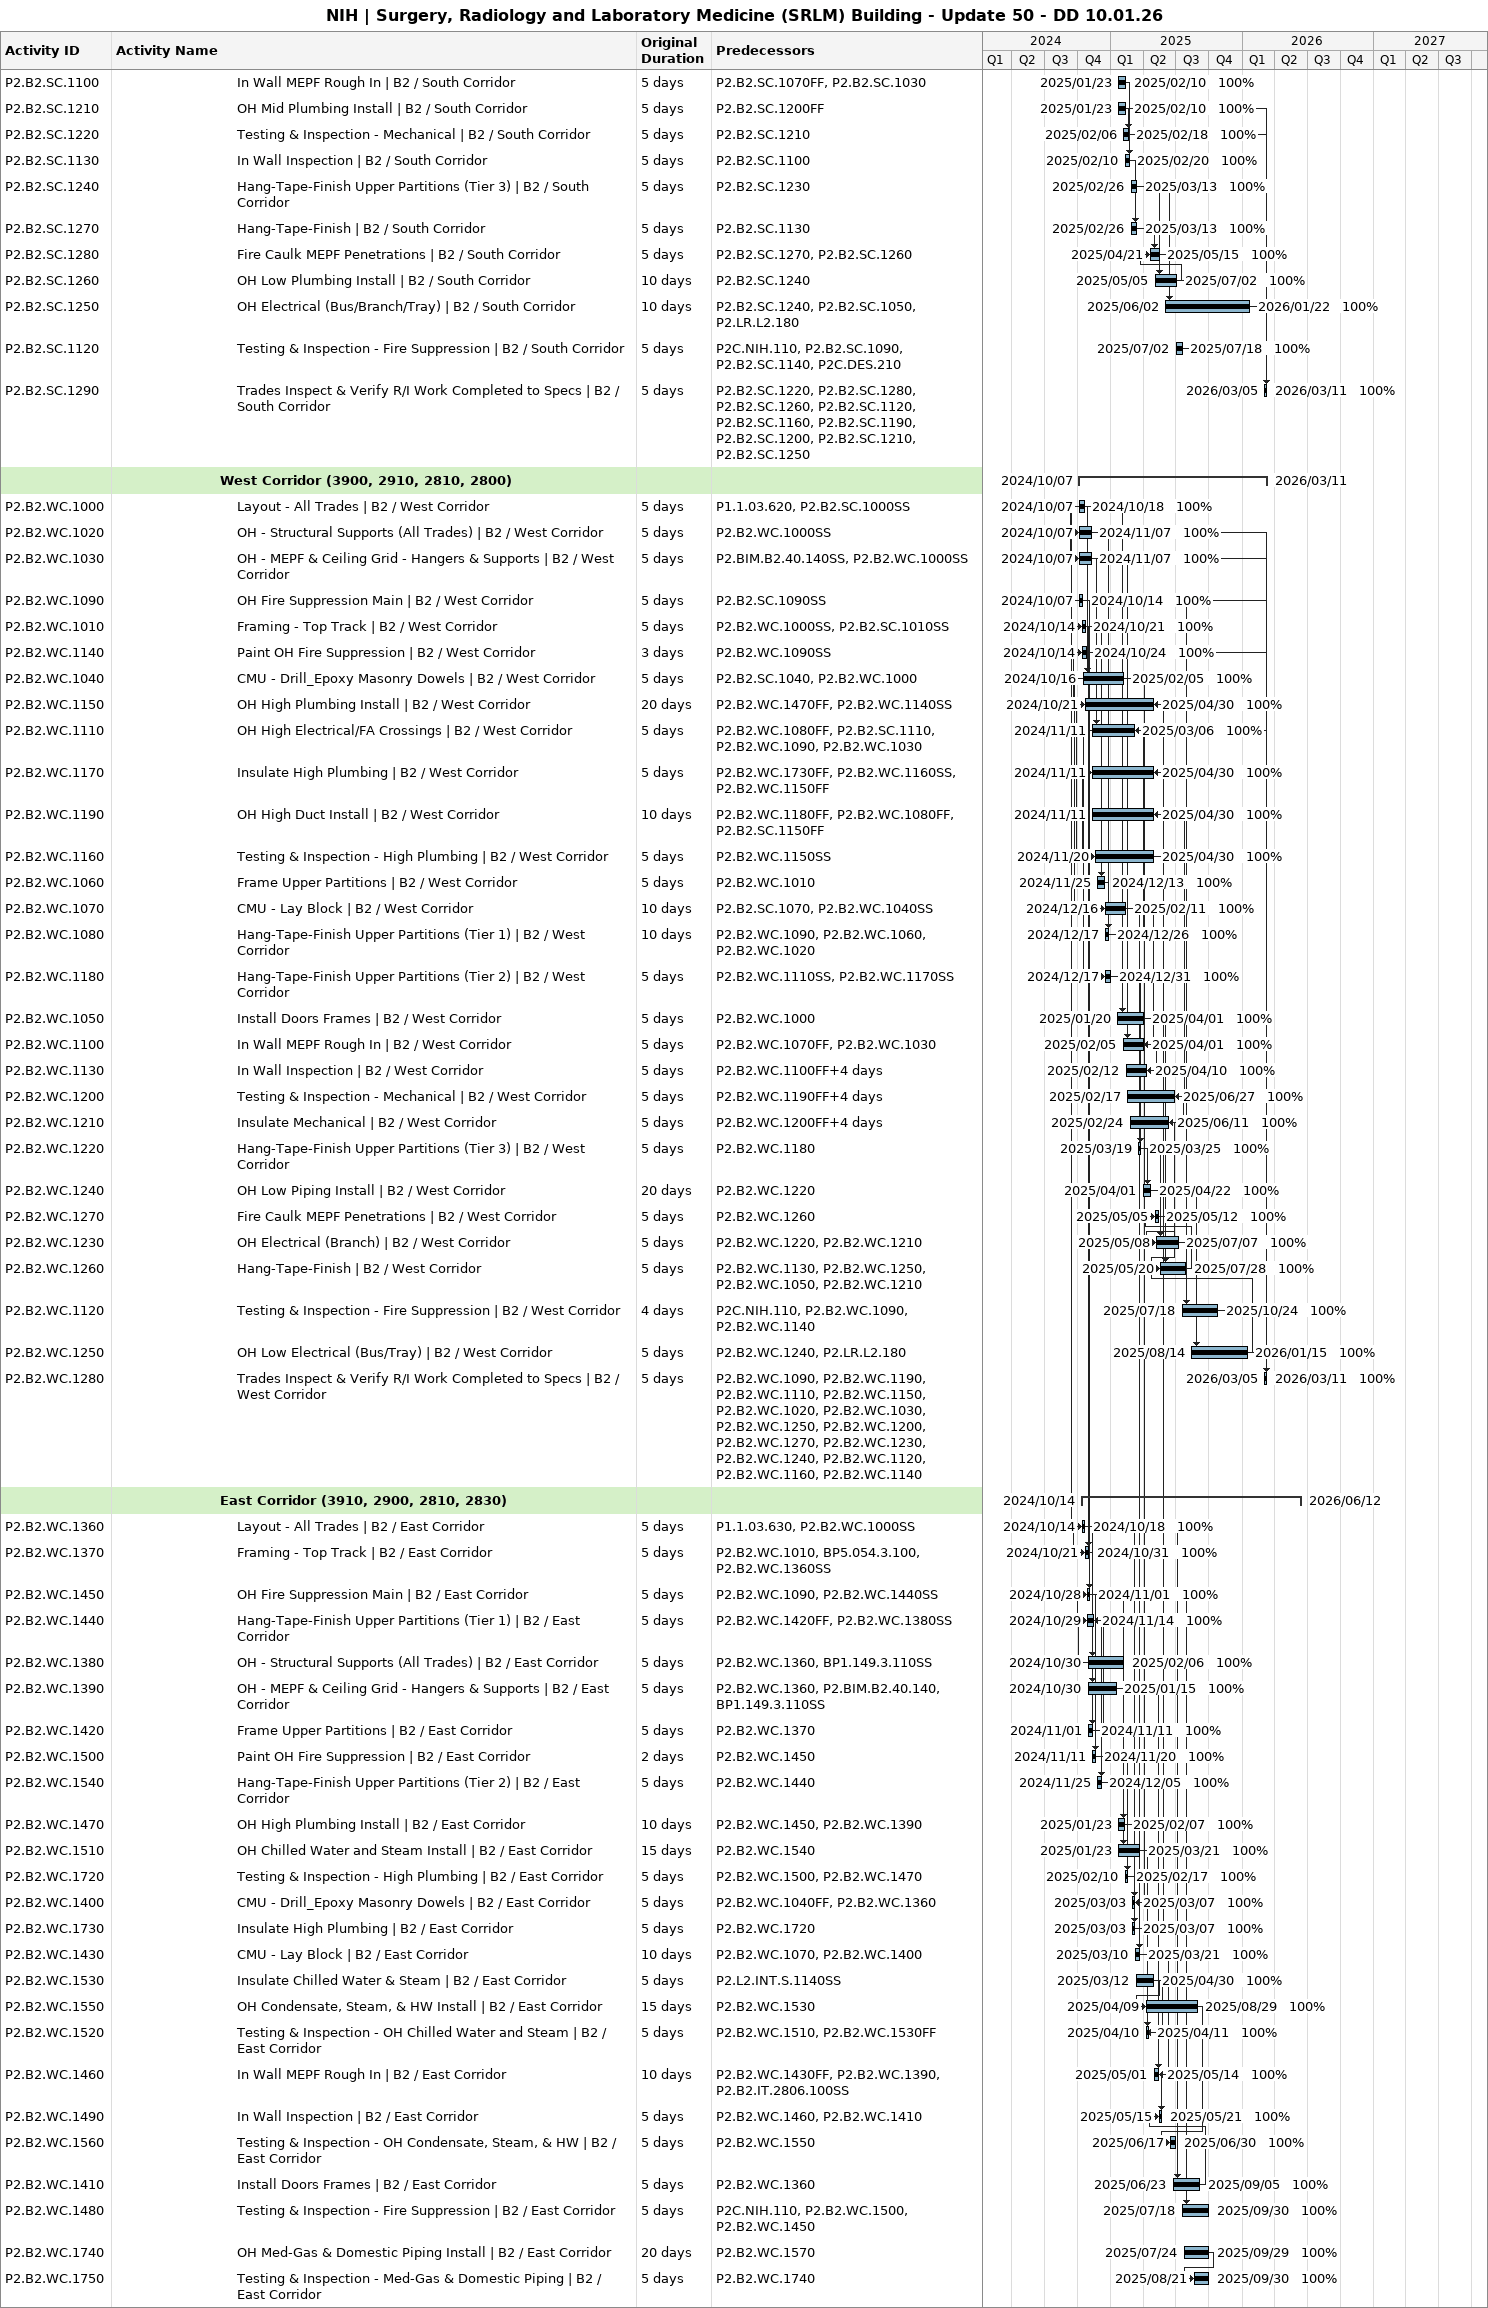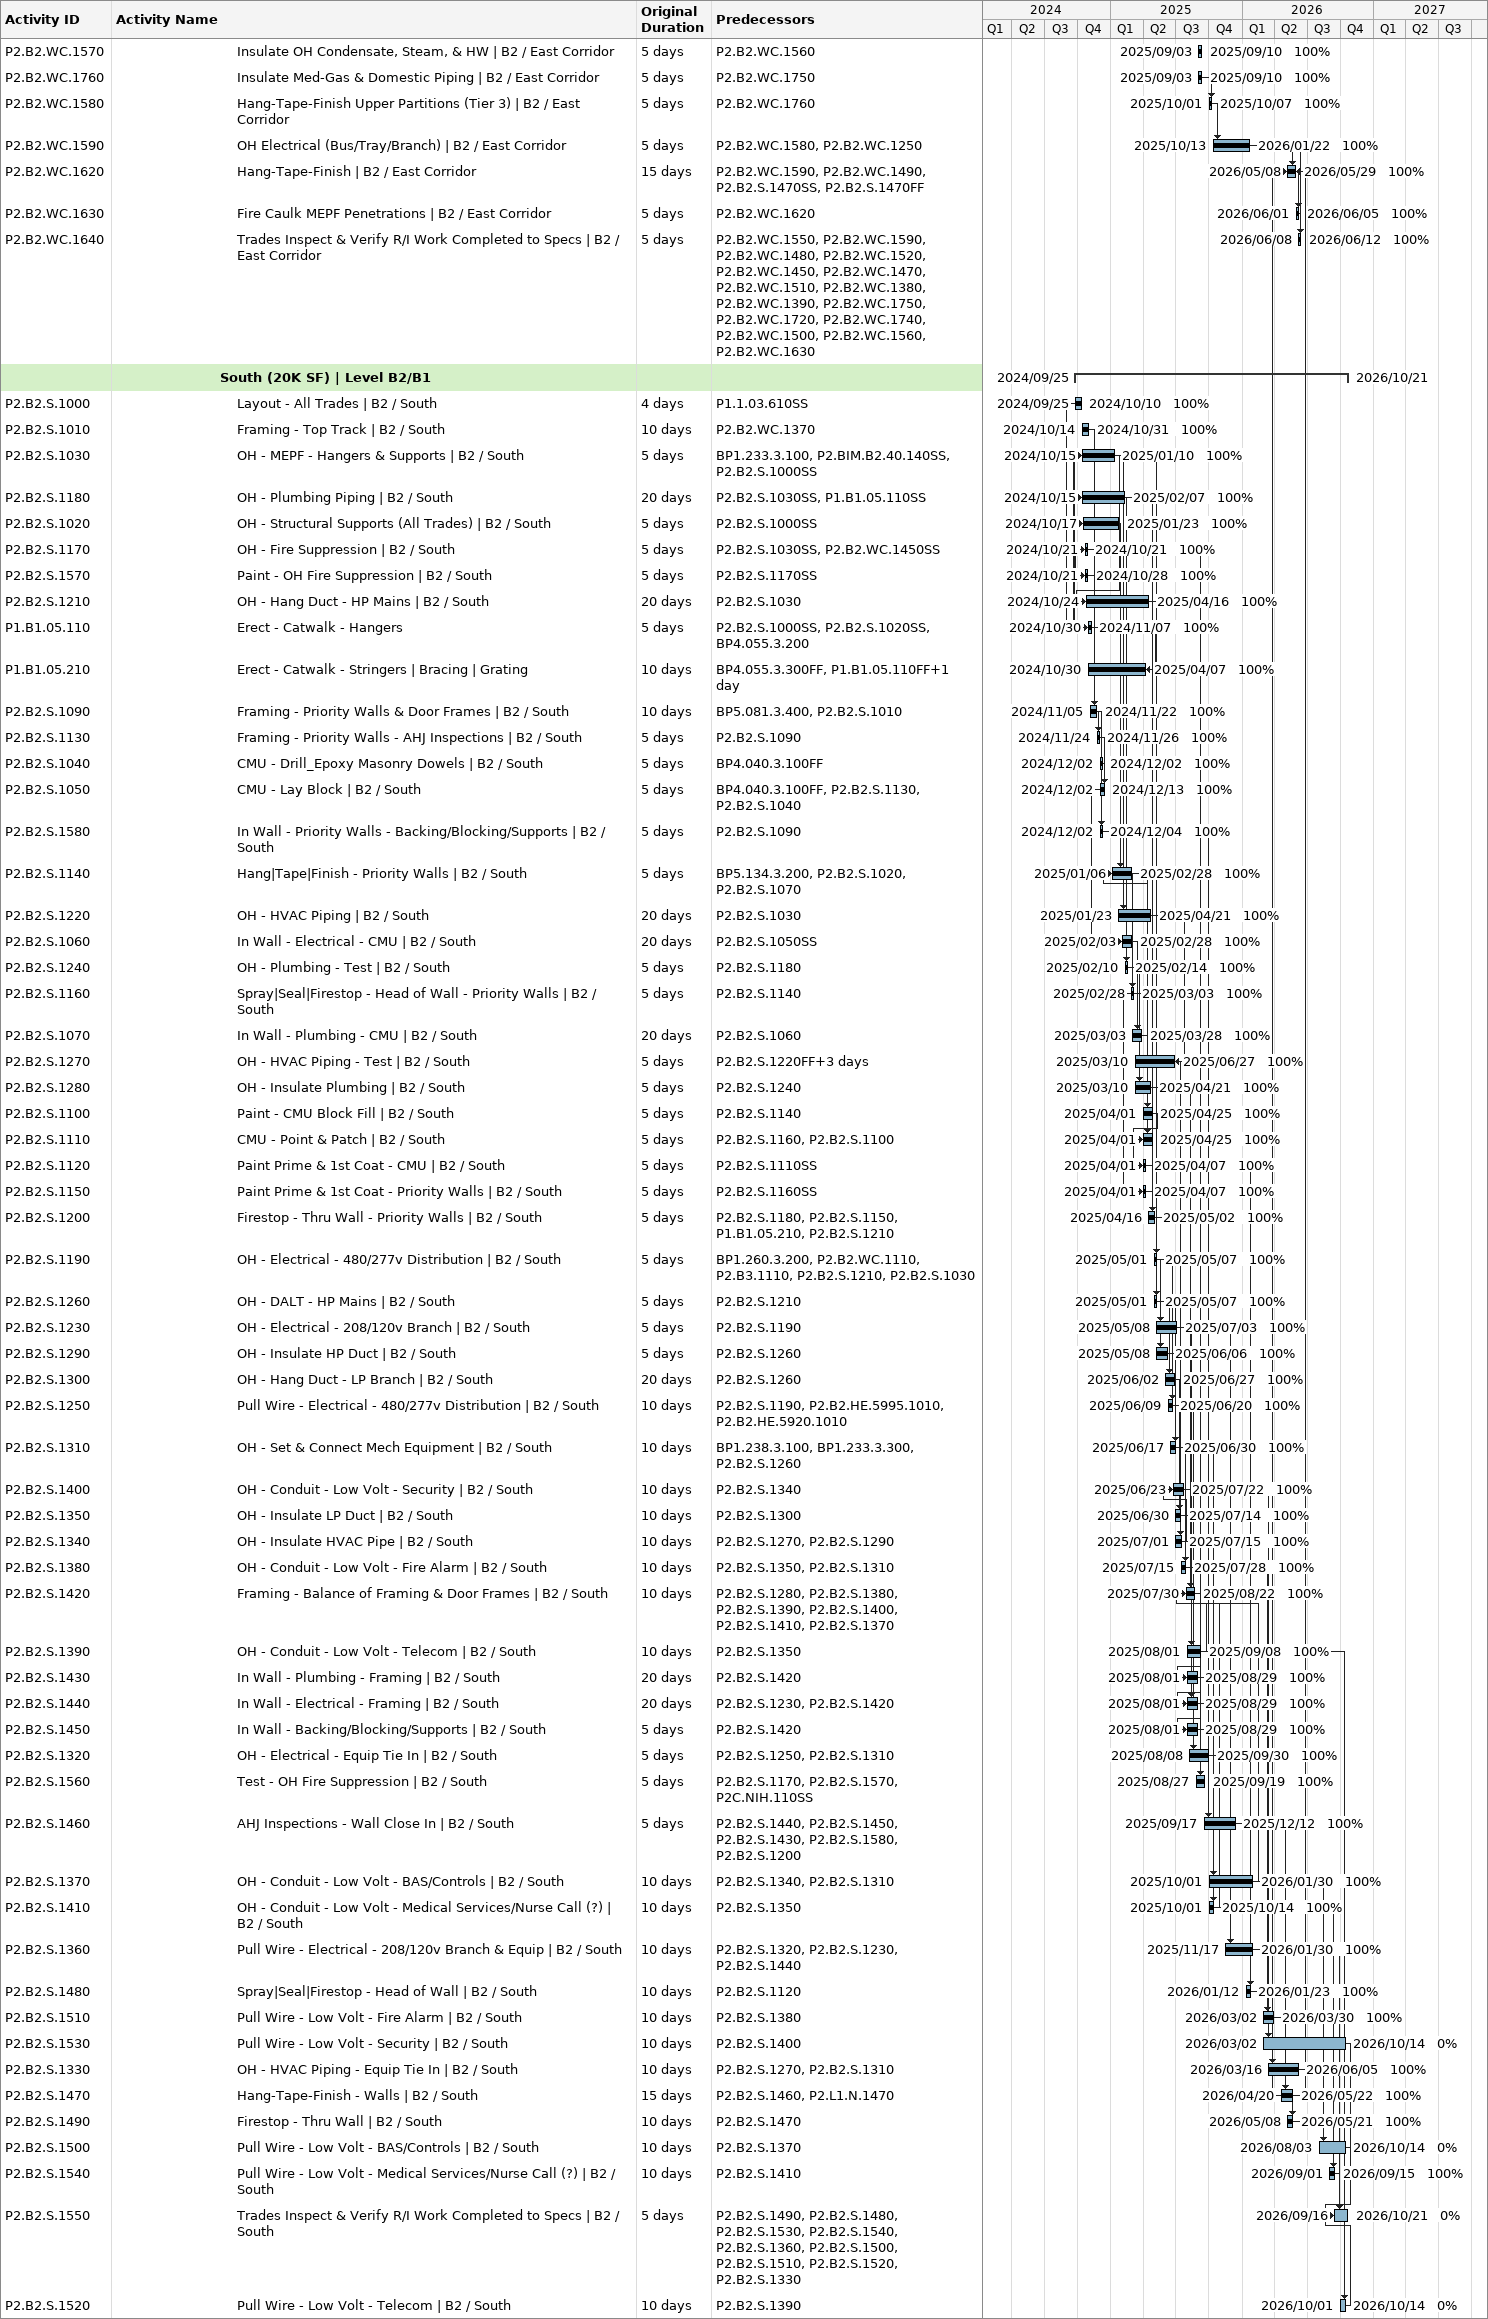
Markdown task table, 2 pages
NIH | Surgery, Radiology and Laboratory Medicine (SRLM) Building - Update 50 - DD 10.01.26

| ID | Level | Task | Original duration | Start | Finish | Predecessors | % complete |
|---|---|---|---|---|---|---|---|
| P2.B2.SC.1100 | 8 | In Wall MEPF Rough In \| B2 / South Corridor | 5d | 2025-01-23 | 2025-02-10 | P2.B2.SC.1070FF, P2.B2.SC.1030 | 100 |
| P2.B2.SC.1210 | 8 | OH Mid Plumbing Install \| B2 / South Corridor | 5d | 2025-01-23 | 2025-02-10 | P2.B2.SC.1200FF | 100 |
| P2.B2.SC.1220 | 8 | Testing & Inspection - Mechanical \| B2 / South Corridor | 5d | 2025-02-06 | 2025-02-18 | P2.B2.SC.1210 | 100 |
| P2.B2.SC.1130 | 8 | In Wall Inspection \| B2 / South Corridor | 5d | 2025-02-10 | 2025-02-20 | P2.B2.SC.1100 | 100 |
| P2.B2.SC.1240 | 8 | Hang-Tape-Finish Upper Partitions (Tier 3) \| B2 / South Corridor | 5d | 2025-02-26 | 2025-03-13 | P2.B2.SC.1230 | 100 |
| P2.B2.SC.1270 | 8 | Hang-Tape-Finish \| B2 / South Corridor | 5d | 2025-02-26 | 2025-03-13 | P2.B2.SC.1130 | 100 |
| P2.B2.SC.1280 | 8 | Fire Caulk MEPF Penetrations \| B2 / South Corridor | 5d | 2025-04-21 | 2025-05-15 | P2.B2.SC.1270, P2.B2.SC.1260 | 100 |
| P2.B2.SC.1260 | 8 | OH Low Plumbing Install \| B2 / South Corridor | 10d | 2025-05-05 | 2025-07-02 | P2.B2.SC.1240 | 100 |
| P2.B2.SC.1250 | 8 | OH Electrical (Bus/Branch/Tray) \| B2 / South Corridor | 10d | 2025-06-02 | 2026-01-22 | P2.B2.SC.1240, P2.B2.SC.1050, P2.LR.L2.180 | 100 |
| P2.B2.SC.1120 | 8 | Testing & Inspection - Fire Suppression \| B2 / South Corridor | 5d | 2025-07-02 | 2025-07-18 | P2C.NIH.110, P2.B2.SC.1090, P2.B2.SC.1140, P2C.DES.210 | 100 |
| P2.B2.SC.1290 | 8 | Trades Inspect & Verify R/I Work Completed to Specs \| B2 / South Corridor | 5d | 2026-03-05 | 2026-03-11 | P2.B2.SC.1220, P2.B2.SC.1280, P2.B2.SC.1260, P2.B2.SC.1120, P2.B2.SC.1160, P2.B2.SC.1190, P2.B2.SC.1200, P2.B2.SC.1210, P2.B2.SC.1250 | 100 |
|  | 7 | **West Corridor (3900, 2910, 2810, 2800)** |  | 2024-10-07 | 2026-03-11 |  |  |
| P2.B2.WC.1000 | 8 | Layout - All Trades \| B2 / West Corridor | 5d | 2024-10-07 | 2024-10-18 | P1.1.03.620, P2.B2.SC.1000SS | 100 |
| P2.B2.WC.1020 | 8 | OH - Structural Supports (All Trades) \| B2 / West Corridor | 5d | 2024-10-07 | 2024-11-07 | P2.B2.WC.1000SS | 100 |
| P2.B2.WC.1030 | 8 | OH - MEPF & Ceiling Grid - Hangers & Supports \| B2 / West Corridor | 5d | 2024-10-07 | 2024-11-07 | P2.BIM.B2.40.140SS, P2.B2.WC.1000SS | 100 |
| P2.B2.WC.1090 | 8 | OH Fire Suppression Main \| B2 / West Corridor | 5d | 2024-10-07 | 2024-10-14 | P2.B2.SC.1090SS | 100 |
| P2.B2.WC.1010 | 8 | Framing - Top Track \| B2 / West Corridor | 5d | 2024-10-14 | 2024-10-21 | P2.B2.WC.1000SS, P2.B2.SC.1010SS | 100 |
| P2.B2.WC.1140 | 8 | Paint OH Fire Suppression \| B2 / West Corridor | 3d | 2024-10-14 | 2024-10-24 | P2.B2.WC.1090SS | 100 |
| P2.B2.WC.1040 | 8 | CMU - Drill_Epoxy Masonry Dowels \| B2 / West Corridor | 5d | 2024-10-16 | 2025-02-05 | P2.B2.SC.1040, P2.B2.WC.1000 | 100 |
| P2.B2.WC.1150 | 8 | OH High Plumbing Install \| B2 / West Corridor | 20d | 2024-10-21 | 2025-04-30 | P2.B2.WC.1470FF, P2.B2.WC.1140SS | 100 |
| P2.B2.WC.1110 | 8 | OH High Electrical/FA Crossings \| B2 / West Corridor | 5d | 2024-11-11 | 2025-03-06 | P2.B2.WC.1080FF, P2.B2.SC.1110, P2.B2.WC.1090, P2.B2.WC.1030 | 100 |
| P2.B2.WC.1170 | 8 | Insulate High Plumbing \| B2 / West Corridor | 5d | 2024-11-11 | 2025-04-30 | P2.B2.WC.1730FF, P2.B2.WC.1160SS, P2.B2.WC.1150FF | 100 |
| P2.B2.WC.1190 | 8 | OH High Duct Install \| B2 / West Corridor | 10d | 2024-11-11 | 2025-04-30 | P2.B2.WC.1180FF, P2.B2.WC.1080FF, P2.B2.SC.1150FF | 100 |
| P2.B2.WC.1160 | 8 | Testing & Inspection - High Plumbing \| B2 / West Corridor | 5d | 2024-11-20 | 2025-04-30 | P2.B2.WC.1150SS | 100 |
| P2.B2.WC.1060 | 8 | Frame Upper Partitions \| B2 / West Corridor | 5d | 2024-11-25 | 2024-12-13 | P2.B2.WC.1010 | 100 |
| P2.B2.WC.1070 | 8 | CMU - Lay Block \| B2 / West Corridor | 10d | 2024-12-16 | 2025-02-11 | P2.B2.SC.1070, P2.B2.WC.1040SS | 100 |
| P2.B2.WC.1080 | 8 | Hang-Tape-Finish Upper Partitions (Tier 1) \| B2 / West Corridor | 10d | 2024-12-17 | 2024-12-26 | P2.B2.WC.1090, P2.B2.WC.1060, P2.B2.WC.1020 | 100 |
| P2.B2.WC.1180 | 8 | Hang-Tape-Finish Upper Partitions (Tier 2) \| B2 / West Corridor | 5d | 2024-12-17 | 2024-12-31 | P2.B2.WC.1110SS, P2.B2.WC.1170SS | 100 |
| P2.B2.WC.1050 | 8 | Install Doors Frames \| B2 / West Corridor | 5d | 2025-01-20 | 2025-04-01 | P2.B2.WC.1000 | 100 |
| P2.B2.WC.1100 | 8 | In Wall MEPF Rough In \| B2 / West Corridor | 5d | 2025-02-05 | 2025-04-01 | P2.B2.WC.1070FF, P2.B2.WC.1030 | 100 |
| P2.B2.WC.1130 | 8 | In Wall Inspection \| B2 / West Corridor | 5d | 2025-02-12 | 2025-04-10 | P2.B2.WC.1100FF+4d | 100 |
| P2.B2.WC.1200 | 8 | Testing & Inspection - Mechanical \| B2 / West Corridor | 5d | 2025-02-17 | 2025-06-27 | P2.B2.WC.1190FF+4d | 100 |
| P2.B2.WC.1210 | 8 | Insulate Mechanical \| B2 / West Corridor | 5d | 2025-02-24 | 2025-06-11 | P2.B2.WC.1200FF+4d | 100 |
| P2.B2.WC.1220 | 8 | Hang-Tape-Finish Upper Partitions (Tier 3) \| B2 / West Corridor | 5d | 2025-03-19 | 2025-03-25 | P2.B2.WC.1180 | 100 |
| P2.B2.WC.1240 | 8 | OH Low Piping Install \| B2 / West Corridor | 20d | 2025-04-01 | 2025-04-22 | P2.B2.WC.1220 | 100 |
| P2.B2.WC.1270 | 8 | Fire Caulk MEPF Penetrations \| B2 / West Corridor | 5d | 2025-05-05 | 2025-05-12 | P2.B2.WC.1260 | 100 |
| P2.B2.WC.1230 | 8 | OH Electrical (Branch) \| B2 / West Corridor | 5d | 2025-05-08 | 2025-07-07 | P2.B2.WC.1220, P2.B2.WC.1210 | 100 |
| P2.B2.WC.1260 | 8 | Hang-Tape-Finish \| B2 / West Corridor | 5d | 2025-05-20 | 2025-07-28 | P2.B2.WC.1130, P2.B2.WC.1250, P2.B2.WC.1050, P2.B2.WC.1210 | 100 |
| P2.B2.WC.1120 | 8 | Testing & Inspection - Fire Suppression \| B2 / West Corridor | 4d | 2025-07-18 | 2025-10-24 | P2C.NIH.110, P2.B2.WC.1090, P2.B2.WC.1140 | 100 |
| P2.B2.WC.1250 | 8 | OH Low Electrical (Bus/Tray) \| B2 / West Corridor | 5d | 2025-08-14 | 2026-01-15 | P2.B2.WC.1240, P2.LR.L2.180 | 100 |
| P2.B2.WC.1280 | 8 | Trades Inspect & Verify R/I Work Completed to Specs \| B2 / West Corridor | 5d | 2026-03-05 | 2026-03-11 | P2.B2.WC.1090, P2.B2.WC.1190, P2.B2.WC.1110, P2.B2.WC.1150, P2.B2.WC.1020, P2.B2.WC.1030, P2.B2.WC.1250, P2.B2.WC.1200, P2.B2.WC.1270, P2.B2.WC.1230, P2.B2.WC.1240, P2.B2.WC.1120, P2.B2.WC.1160, P2.B2.WC.1140 | 100 |
|  | 7 | **East Corridor (3910, 2900, 2810, 2830)** |  | 2024-10-14 | 2026-06-12 |  |  |
| P2.B2.WC.1360 | 8 | Layout - All Trades \| B2 / East Corridor | 5d | 2024-10-14 | 2024-10-18 | P1.1.03.630, P2.B2.WC.1000SS | 100 |
| P2.B2.WC.1370 | 8 | Framing - Top Track \| B2 / East Corridor | 5d | 2024-10-21 | 2024-10-31 | P2.B2.WC.1010, BP5.054.3.100, P2.B2.WC.1360SS | 100 |
| P2.B2.WC.1450 | 8 | OH Fire Suppression Main \| B2 / East Corridor | 5d | 2024-10-28 | 2024-11-01 | P2.B2.WC.1090, P2.B2.WC.1440SS | 100 |
| P2.B2.WC.1440 | 8 | Hang-Tape-Finish Upper Partitions (Tier 1) \| B2 / East Corridor | 5d | 2024-10-29 | 2024-11-14 | P2.B2.WC.1420FF, P2.B2.WC.1380SS | 100 |
| P2.B2.WC.1380 | 8 | OH - Structural Supports (All Trades) \| B2 / East Corridor | 5d | 2024-10-30 | 2025-02-06 | P2.B2.WC.1360, BP1.149.3.110SS | 100 |
| P2.B2.WC.1390 | 8 | OH - MEPF & Ceiling Grid - Hangers & Supports \| B2 / East Corridor | 5d | 2024-10-30 | 2025-01-15 | P2.B2.WC.1360, P2.BIM.B2.40.140, BP1.149.3.110SS | 100 |
| P2.B2.WC.1420 | 8 | Frame Upper Partitions \| B2 / East Corridor | 5d | 2024-11-01 | 2024-11-11 | P2.B2.WC.1370 | 100 |
| P2.B2.WC.1500 | 8 | Paint OH Fire Suppression \| B2 / East Corridor | 2d | 2024-11-11 | 2024-11-20 | P2.B2.WC.1450 | 100 |
| P2.B2.WC.1540 | 8 | Hang-Tape-Finish Upper Partitions (Tier 2) \| B2 / East Corridor | 5d | 2024-11-25 | 2024-12-05 | P2.B2.WC.1440 | 100 |
| P2.B2.WC.1470 | 8 | OH High Plumbing Install \| B2 / East Corridor | 10d | 2025-01-23 | 2025-02-07 | P2.B2.WC.1450, P2.B2.WC.1390 | 100 |
| P2.B2.WC.1510 | 8 | OH Chilled Water and Steam Install \| B2 / East Corridor | 15d | 2025-01-23 | 2025-03-21 | P2.B2.WC.1540 | 100 |
| P2.B2.WC.1720 | 8 | Testing & Inspection - High Plumbing \| B2 / East Corridor | 5d | 2025-02-10 | 2025-02-17 | P2.B2.WC.1500, P2.B2.WC.1470 | 100 |
| P2.B2.WC.1400 | 8 | CMU - Drill_Epoxy Masonry Dowels \| B2 / East Corridor | 5d | 2025-03-03 | 2025-03-07 | P2.B2.WC.1040FF, P2.B2.WC.1360 | 100 |
| P2.B2.WC.1730 | 8 | Insulate High Plumbing \| B2 / East Corridor | 5d | 2025-03-03 | 2025-03-07 | P2.B2.WC.1720 | 100 |
| P2.B2.WC.1430 | 8 | CMU - Lay Block \| B2 / East Corridor | 10d | 2025-03-10 | 2025-03-21 | P2.B2.WC.1070, P2.B2.WC.1400 | 100 |
| P2.B2.WC.1530 | 8 | Insulate Chilled Water & Steam \| B2 / East Corridor | 5d | 2025-03-12 | 2025-04-30 | P2.L2.INT.S.1140SS | 100 |
| P2.B2.WC.1550 | 8 | OH Condensate, Steam, & HW Install \| B2 / East Corridor | 15d | 2025-04-09 | 2025-08-29 | P2.B2.WC.1530 | 100 |
| P2.B2.WC.1520 | 8 | Testing & Inspection - OH Chilled Water and Steam \| B2 / East Corridor | 5d | 2025-04-10 | 2025-04-11 | P2.B2.WC.1510, P2.B2.WC.1530FF | 100 |
| P2.B2.WC.1460 | 8 | In Wall MEPF Rough In \| B2 / East Corridor | 10d | 2025-05-01 | 2025-05-14 | P2.B2.WC.1430FF, P2.B2.WC.1390, P2.B2.IT.2806.100SS | 100 |
| P2.B2.WC.1490 | 8 | In Wall Inspection \| B2 / East Corridor | 5d | 2025-05-15 | 2025-05-21 | P2.B2.WC.1460, P2.B2.WC.1410 | 100 |
| P2.B2.WC.1560 | 8 | Testing & Inspection - OH Condensate, Steam, & HW \| B2 / East Corridor | 5d | 2025-06-17 | 2025-06-30 | P2.B2.WC.1550 | 100 |
| P2.B2.WC.1410 | 8 | Install Doors Frames \| B2 / East Corridor | 5d | 2025-06-23 | 2025-09-05 | P2.B2.WC.1360 | 100 |
| P2.B2.WC.1480 | 8 | Testing & Inspection - Fire Suppression \| B2 / East Corridor | 5d | 2025-07-18 | 2025-09-30 | P2C.NIH.110, P2.B2.WC.1500, P2.B2.WC.1450 | 100 |
| P2.B2.WC.1740 | 8 | OH Med-Gas & Domestic Piping Install \| B2 / East Corridor | 20d | 2025-07-24 | 2025-09-29 | P2.B2.WC.1570 | 100 |
| P2.B2.WC.1750 | 8 | Testing & Inspection - Med-Gas & Domestic Piping \| B2 / East Corridor | 5d | 2025-08-21 | 2025-09-30 | P2.B2.WC.1740 | 100 |
| P2.B2.WC.1570 | 8 | Insulate OH Condensate, Steam, & HW \| B2 / East Corridor | 5d | 2025-09-03 | 2025-09-10 | P2.B2.WC.1560 | 100 |
| P2.B2.WC.1760 | 8 | Insulate Med-Gas & Domestic Piping \| B2 / East Corridor | 5d | 2025-09-03 | 2025-09-10 | P2.B2.WC.1750 | 100 |
| P2.B2.WC.1580 | 8 | Hang-Tape-Finish Upper Partitions (Tier 3) \| B2 / East Corridor | 5d | 2025-10-01 | 2025-10-07 | P2.B2.WC.1760 | 100 |
| P2.B2.WC.1590 | 8 | OH Electrical (Bus/Tray/Branch) \| B2 / East Corridor | 5d | 2025-10-13 | 2026-01-22 | P2.B2.WC.1580, P2.B2.WC.1250 | 100 |
| P2.B2.WC.1620 | 8 | Hang-Tape-Finish \| B2 / East Corridor | 15d | 2026-05-08 | 2026-05-29 | P2.B2.WC.1590, P2.B2.WC.1490, P2.B2.S.1470SS, P2.B2.S.1470FF | 100 |
| P2.B2.WC.1630 | 8 | Fire Caulk MEPF Penetrations \| B2 / East Corridor | 5d | 2026-06-01 | 2026-06-05 | P2.B2.WC.1620 | 100 |
| P2.B2.WC.1640 | 8 | Trades Inspect & Verify R/I Work Completed to Specs \| B2 / East Corridor | 5d | 2026-06-08 | 2026-06-12 | P2.B2.WC.1550, P2.B2.WC.1590, P2.B2.WC.1480, P2.B2.WC.1520, P2.B2.WC.1450, P2.B2.WC.1470, P2.B2.WC.1510, P2.B2.WC.1380, P2.B2.WC.1390, P2.B2.WC.1750, P2.B2.WC.1720, P2.B2.WC.1740, P2.B2.WC.1500, P2.B2.WC.1560, P2.B2.WC.1630 | 100 |
|  | 7 | **South (20K SF) \| Level B2/B1** |  | 2024-09-25 | 2026-10-21 |  |  |
| P2.B2.S.1000 | 8 | Layout - All Trades \| B2 / South | 4d | 2024-09-25 | 2024-10-10 | P1.1.03.610SS | 100 |
| P2.B2.S.1010 | 8 | Framing - Top Track \| B2 / South | 10d | 2024-10-14 | 2024-10-31 | P2.B2.WC.1370 | 100 |
| P2.B2.S.1030 | 8 | OH - MEPF - Hangers & Supports \| B2 / South | 5d | 2024-10-15 | 2025-01-10 | BP1.233.3.100, P2.BIM.B2.40.140SS, P2.B2.S.1000SS | 100 |
| P2.B2.S.1180 | 8 | OH - Plumbing Piping \| B2 / South | 20d | 2024-10-15 | 2025-02-07 | P2.B2.S.1030SS, P1.B1.05.110SS | 100 |
| P2.B2.S.1020 | 8 | OH - Structural Supports (All Trades) \| B2 / South | 5d | 2024-10-17 | 2025-01-23 | P2.B2.S.1000SS | 100 |
| P2.B2.S.1170 | 8 | OH - Fire Suppression \| B2 / South | 5d | 2024-10-21 | 2024-10-21 | P2.B2.S.1030SS, P2.B2.WC.1450SS | 100 |
| P2.B2.S.1570 | 8 | Paint - OH Fire Suppression \| B2 / South | 5d | 2024-10-21 | 2024-10-28 | P2.B2.S.1170SS | 100 |
| P2.B2.S.1210 | 8 | OH - Hang Duct - HP Mains \| B2 / South | 20d | 2024-10-24 | 2025-04-16 | P2.B2.S.1030 | 100 |
| P1.B1.05.110 | 8 | Erect - Catwalk - Hangers | 5d | 2024-10-30 | 2024-11-07 | P2.B2.S.1000SS, P2.B2.S.1020SS, BP4.055.3.200 | 100 |
| P1.B1.05.210 | 8 | Erect - Catwalk - Stringers \| Bracing \| Grating | 10d | 2024-10-30 | 2025-04-07 | BP4.055.3.300FF, P1.B1.05.110FF+1d | 100 |
| P2.B2.S.1090 | 8 | Framing - Priority Walls & Door Frames \| B2 / South | 10d | 2024-11-05 | 2024-11-22 | BP5.081.3.400, P2.B2.S.1010 | 100 |
| P2.B2.S.1130 | 8 | Framing - Priority Walls - AHJ Inspections \| B2 / South | 5d | 2024-11-24 | 2024-11-26 | P2.B2.S.1090 | 100 |
| P2.B2.S.1040 | 8 | CMU - Drill_Epoxy Masonry Dowels \| B2 / South | 5d | 2024-12-02 | 2024-12-02 | BP4.040.3.100FF | 100 |
| P2.B2.S.1050 | 8 | CMU - Lay Block \| B2 / South | 5d | 2024-12-02 | 2024-12-13 | BP4.040.3.100FF, P2.B2.S.1130, P2.B2.S.1040 | 100 |
| P2.B2.S.1580 | 8 | In Wall - Priority Walls - Backing/Blocking/Supports \| B2 / South | 5d | 2024-12-02 | 2024-12-04 | P2.B2.S.1090 | 100 |
| P2.B2.S.1140 | 8 | Hang\|Tape\|Finish - Priority Walls \| B2 / South | 5d | 2025-01-06 | 2025-02-28 | BP5.134.3.200, P2.B2.S.1020, P2.B2.S.1070 | 100 |
| P2.B2.S.1220 | 8 | OH - HVAC Piping \| B2 / South | 20d | 2025-01-23 | 2025-04-21 | P2.B2.S.1030 | 100 |
| P2.B2.S.1060 | 8 | In Wall - Electrical - CMU \| B2 / South | 20d | 2025-02-03 | 2025-02-28 | P2.B2.S.1050SS | 100 |
| P2.B2.S.1240 | 8 | OH - Plumbing - Test \| B2 / South | 5d | 2025-02-10 | 2025-02-14 | P2.B2.S.1180 | 100 |
| P2.B2.S.1160 | 8 | Spray\|Seal\|Firestop - Head of Wall - Priority Walls \| B2 / South | 5d | 2025-02-28 | 2025-03-03 | P2.B2.S.1140 | 100 |
| P2.B2.S.1070 | 8 | In Wall - Plumbing - CMU \| B2 / South | 20d | 2025-03-03 | 2025-03-28 | P2.B2.S.1060 | 100 |
| P2.B2.S.1270 | 8 | OH - HVAC Piping - Test \| B2 / South | 5d | 2025-03-10 | 2025-06-27 | P2.B2.S.1220FF+3d | 100 |
| P2.B2.S.1280 | 8 | OH - Insulate Plumbing \| B2 / South | 5d | 2025-03-10 | 2025-04-21 | P2.B2.S.1240 | 100 |
| P2.B2.S.1100 | 8 | Paint - CMU Block Fill \| B2 / South | 5d | 2025-04-01 | 2025-04-25 | P2.B2.S.1140 | 100 |
| P2.B2.S.1110 | 8 | CMU - Point & Patch \| B2 / South | 5d | 2025-04-01 | 2025-04-25 | P2.B2.S.1160, P2.B2.S.1100 | 100 |
| P2.B2.S.1120 | 8 | Paint Prime & 1st Coat - CMU \| B2 / South | 5d | 2025-04-01 | 2025-04-07 | P2.B2.S.1110SS | 100 |
| P2.B2.S.1150 | 8 | Paint Prime & 1st Coat - Priority Walls \| B2 / South | 5d | 2025-04-01 | 2025-04-07 | P2.B2.S.1160SS | 100 |
| P2.B2.S.1200 | 8 | Firestop - Thru Wall - Priority Walls \| B2 / South | 5d | 2025-04-16 | 2025-05-02 | P2.B2.S.1180, P2.B2.S.1150, P1.B1.05.210, P2.B2.S.1210 | 100 |
| P2.B2.S.1190 | 8 | OH - Electrical - 480/277v Distribution \| B2 / South | 5d | 2025-05-01 | 2025-05-07 | BP1.260.3.200, P2.B2.WC.1110, P2.B3.1110, P2.B2.S.1210, P2.B2.S.1030 | 100 |
| P2.B2.S.1260 | 8 | OH - DALT - HP Mains \| B2 / South | 5d | 2025-05-01 | 2025-05-07 | P2.B2.S.1210 | 100 |
| P2.B2.S.1230 | 8 | OH - Electrical - 208/120v Branch \| B2 / South | 5d | 2025-05-08 | 2025-07-03 | P2.B2.S.1190 | 100 |
| P2.B2.S.1290 | 8 | OH - Insulate HP Duct \| B2 / South | 5d | 2025-05-08 | 2025-06-06 | P2.B2.S.1260 | 100 |
| P2.B2.S.1300 | 8 | OH - Hang Duct - LP Branch \| B2 / South | 20d | 2025-06-02 | 2025-06-27 | P2.B2.S.1260 | 100 |
| P2.B2.S.1250 | 8 | Pull Wire - Electrical - 480/277v Distribution \| B2 / South | 10d | 2025-06-09 | 2025-06-20 | P2.B2.S.1190, P2.B2.HE.5995.1010, P2.B2.HE.5920.1010 | 100 |
| P2.B2.S.1310 | 8 | OH - Set & Connect Mech Equipment \| B2 / South | 10d | 2025-06-17 | 2025-06-30 | BP1.238.3.100, BP1.233.3.300, P2.B2.S.1260 | 100 |
| P2.B2.S.1400 | 8 | OH - Conduit - Low Volt - Security \| B2 / South | 10d | 2025-06-23 | 2025-07-22 | P2.B2.S.1340 | 100 |
| P2.B2.S.1350 | 8 | OH - Insulate LP Duct \| B2 / South | 10d | 2025-06-30 | 2025-07-14 | P2.B2.S.1300 | 100 |
| P2.B2.S.1340 | 8 | OH - Insulate HVAC Pipe \| B2 / South | 10d | 2025-07-01 | 2025-07-15 | P2.B2.S.1270, P2.B2.S.1290 | 100 |
| P2.B2.S.1380 | 8 | OH - Conduit - Low Volt - Fire Alarm \| B2 / South | 10d | 2025-07-15 | 2025-07-28 | P2.B2.S.1350, P2.B2.S.1310 | 100 |
| P2.B2.S.1420 | 8 | Framing - Balance of Framing & Door Frames \| B2 / South | 10d | 2025-07-30 | 2025-08-22 | P2.B2.S.1280, P2.B2.S.1380, P2.B2.S.1390, P2.B2.S.1400, P2.B2.S.1410, P2.B2.S.1370 | 100 |
| P2.B2.S.1390 | 8 | OH - Conduit - Low Volt - Telecom \| B2 / South | 10d | 2025-08-01 | 2025-09-08 | P2.B2.S.1350 | 100 |
| P2.B2.S.1430 | 8 | In Wall - Plumbing - Framing \| B2 / South | 20d | 2025-08-01 | 2025-08-29 | P2.B2.S.1420 | 100 |
| P2.B2.S.1440 | 8 | In Wall - Electrical - Framing \| B2 / South | 20d | 2025-08-01 | 2025-08-29 | P2.B2.S.1230, P2.B2.S.1420 | 100 |
| P2.B2.S.1450 | 8 | In Wall - Backing/Blocking/Supports \| B2 / South | 5d | 2025-08-01 | 2025-08-29 | P2.B2.S.1420 | 100 |
| P2.B2.S.1320 | 8 | OH - Electrical - Equip Tie In \| B2 / South | 5d | 2025-08-08 | 2025-09-30 | P2.B2.S.1250, P2.B2.S.1310 | 100 |
| P2.B2.S.1560 | 8 | Test - OH Fire Suppression \| B2 / South | 5d | 2025-08-27 | 2025-09-19 | P2.B2.S.1170, P2.B2.S.1570, P2C.NIH.110SS | 100 |
| P2.B2.S.1460 | 8 | AHJ Inspections - Wall Close In \| B2 / South | 5d | 2025-09-17 | 2025-12-12 | P2.B2.S.1440, P2.B2.S.1450, P2.B2.S.1430, P2.B2.S.1580, P2.B2.S.1200 | 100 |
| P2.B2.S.1370 | 8 | OH - Conduit - Low Volt - BAS/Controls \| B2 / South | 10d | 2025-10-01 | 2026-01-30 | P2.B2.S.1340, P2.B2.S.1310 | 100 |
| P2.B2.S.1410 | 8 | OH - Conduit - Low Volt - Medical Services/Nurse Call (?) \| B2 / South | 10d | 2025-10-01 | 2025-10-14 | P2.B2.S.1350 | 100 |
| P2.B2.S.1360 | 8 | Pull Wire - Electrical - 208/120v Branch & Equip \| B2 / South | 10d | 2025-11-17 | 2026-01-30 | P2.B2.S.1320, P2.B2.S.1230, P2.B2.S.1440 | 100 |
| P2.B2.S.1480 | 8 | Spray\|Seal\|Firestop - Head of Wall \| B2 / South | 10d | 2026-01-12 | 2026-01-23 | P2.B2.S.1120 | 100 |
| P2.B2.S.1510 | 8 | Pull Wire - Low Volt - Fire Alarm \| B2 / South | 10d | 2026-03-02 | 2026-03-30 | P2.B2.S.1380 | 100 |
| P2.B2.S.1530 | 8 | Pull Wire - Low Volt - Security \| B2 / South | 10d | 2026-03-02 | 2026-10-14 | P2.B2.S.1400 | 0 |
| P2.B2.S.1330 | 8 | OH - HVAC Piping - Equip Tie In \| B2 / South | 10d | 2026-03-16 | 2026-06-05 | P2.B2.S.1270, P2.B2.S.1310 | 100 |
| P2.B2.S.1470 | 8 | Hang-Tape-Finish - Walls \| B2 / South | 15d | 2026-04-20 | 2026-05-22 | P2.B2.S.1460, P2.L1.N.1470 | 100 |
| P2.B2.S.1490 | 8 | Firestop - Thru Wall \| B2 / South | 10d | 2026-05-08 | 2026-05-21 | P2.B2.S.1470 | 100 |
| P2.B2.S.1500 | 8 | Pull Wire - Low Volt - BAS/Controls \| B2 / South | 10d | 2026-08-03 | 2026-10-14 | P2.B2.S.1370 | 0 |
| P2.B2.S.1540 | 8 | Pull Wire - Low Volt - Medical Services/Nurse Call (?) \| B2 / South | 10d | 2026-09-01 | 2026-09-15 | P2.B2.S.1410 | 100 |
| P2.B2.S.1550 | 8 | Trades Inspect & Verify R/I Work Completed to Specs \| B2 / South | 5d | 2026-09-16 | 2026-10-21 | P2.B2.S.1490, P2.B2.S.1480, P2.B2.S.1530, P2.B2.S.1540, P2.B2.S.1360, P2.B2.S.1500, P2.B2.S.1510, P2.B2.S.1520, P2.B2.S.1330 | 0 |
| P2.B2.S.1520 | 8 | Pull Wire - Low Volt - Telecom \| B2 / South | 10d | 2026-10-01 | 2026-10-14 | P2.B2.S.1390 | 0 |
